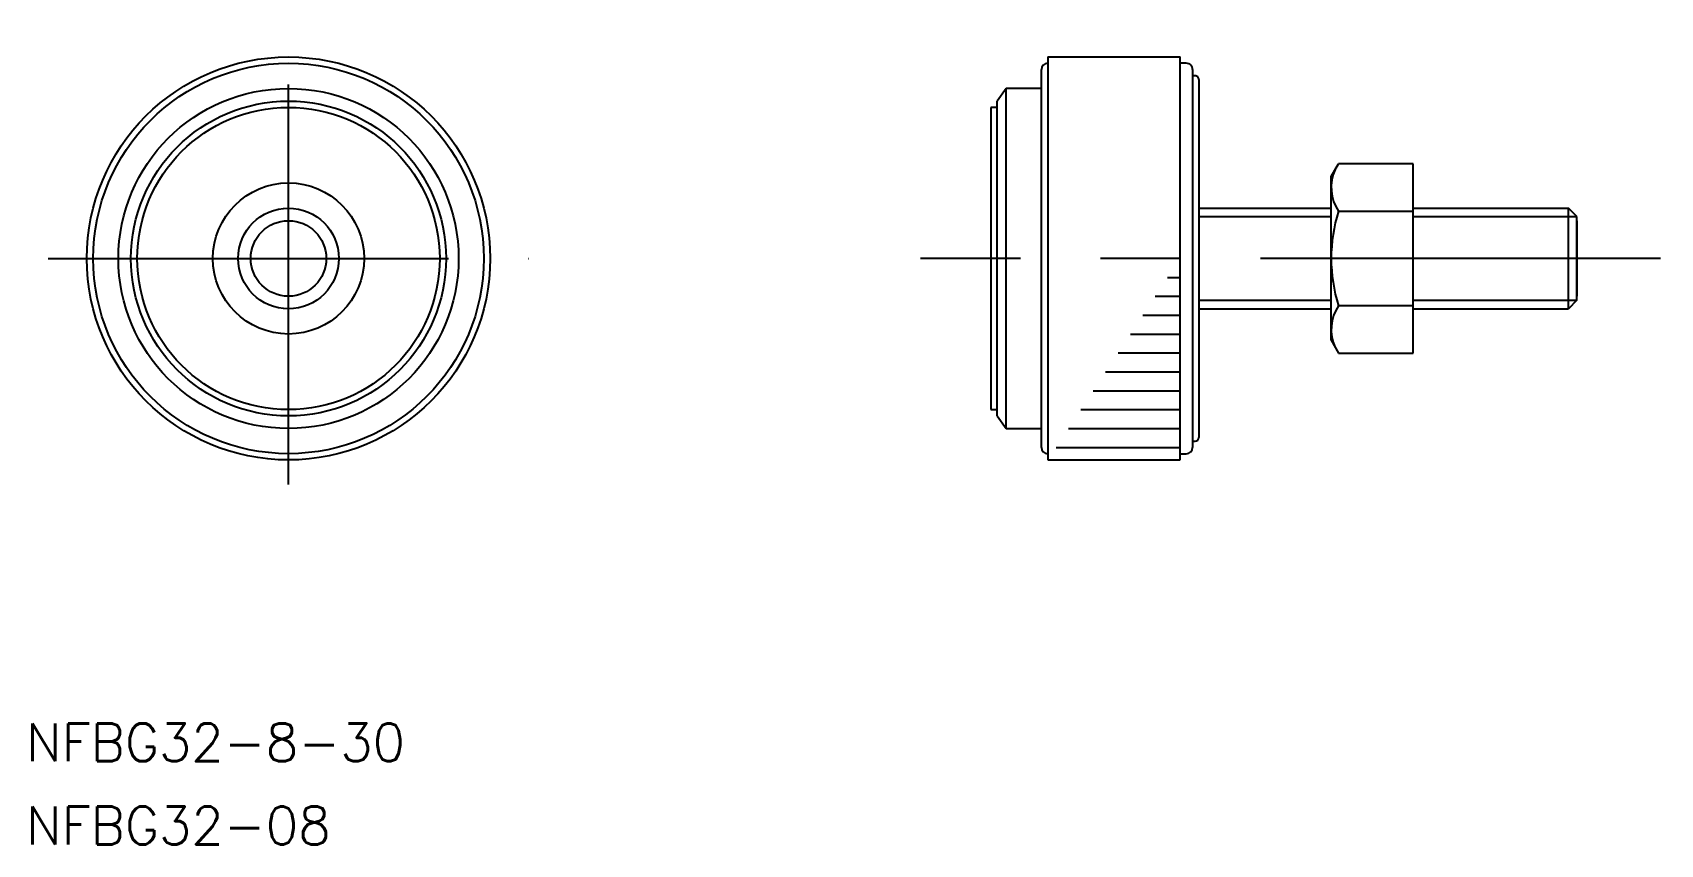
# Model space of a CAD drawing. Extents: x -20 to 109, y -47 to 18.
import ezdxf

# ---------------------------------------------------------------- set-up
doc = ezdxf.new("R2010")
doc.units = 0
doc.linetypes.add('CENTER', pattern=[50.8, 31.75, -6.35, 6.35, -6.35])
doc.layers.get('0').update_dxf_attribs({"linetype": 'CONTINUOUS'})
doc.layers.add('CENTER', color=1, linetype='CENTER')
doc.styles.get("Standard").update_dxf_attribs({"font": 'txt.shx', "height": 3, "bigfont": 'bigfont.shx'})

# ---------------------------------------------------------------- blocks, each defined once
blk = doc.blocks.new('*U11')
at = {"color": 7, "linetype": 'CONTINUOUS'}
blk.add_text('NFBG32-8-30', height=3, dxfattribs=at).set_placement((-20.83, -39.92))
blk = doc.blocks.new('*U12')
at = {"color": 7, "linetype": 'CONTINUOUS'}
blk.add_text('NFBG32-08', height=3, dxfattribs=at).set_placement((-20.83, -46.53))

msp = doc.modelspace()

# ---------------------------------------------------------------- linework, layer by layer
at = {"color": 7, "linetype": 'CONTINUOUS'}
for p, q in [((60.25, 16), (70.75, 16)), ((60.25, 16), (60.25, -16)), ((70.75, -16), (70.75, 16)), ((59.75, -15), (59.75, 15)), ((71.25, 15.5), (70.75, 15.5)), ((71.75, 15), (71.75, -15.01)), ((71.95, 14.5), (71.75, 14.5)), ((56.95, 13.5), (56.25, 12.5)), ((59.75, 13.5), (56.95, 13.5)), ((56.95, 0), (56.95, 13.5)), ((72.25, 14.2), (72.25, -14.21)), ((56.25, 12), (55.75, 12)), ((55.75, 12), (55.75, -12)), ((56.25, 0), (56.25, 12.5)), ((82.75, 6.5), (83.33, 7.51)), ((82.75, -6.5), (82.75, 6.5)), ((89.25, 7.51), (83.33, 7.51)), ((89.25, -7.51), (89.25, 7.51)), ((72.25, 4), (82.75, 4)), ((89.25, 4), (101.57, 4)), ((101.57, -4), (101.57, 4)), ((102.25, 3.32), (101.57, 4)), ((83.33, 3.75), (89.25, 3.75)), ((102.25, -3.32), (102.25, 3.32)), ((102.25, 3), (102.25, 0)), ((56.25, -12.5), (56.25, 0)), ((56.95, -13.5), (56.95, 0)), ((102.25, 0), (102.25, -3)), ((69.77, -1.5), (70.75, -1.5)), ((68.78, -3), (70.75, -3)), ((89.25, -3.75), (83.33, -3.75)), ((102.25, -3.32), (101.57, -4)), ((67.8, -4.5), (70.75, -4.5)), ((72.25, -4), (82.75, -4)), ((89.25, -4), (101.57, -4)), ((66.81, -6), (70.75, -6)), ((65.83, -7.5), (70.75, -7.5)), ((82.75, -6.5), (83.33, -7.51)), ((83.33, -7.51), (89.25, -7.51)), ((64.84, -9), (70.75, -9)), ((63.86, -10.5), (70.75, -10.5)), ((55.75, -12), (56.25, -12)), ((56.25, -12.5), (56.95, -13.5)), ((62.88, -12), (70.75, -12)), ((56.95, -13.5), (59.75, -13.5)), ((61.89, -13.5), (70.75, -13.5)), ((60.91, -15), (70.75, -15)), ((71.75, -14.51), (71.95, -14.51)), ((60.25, -16), (70.75, -16)), ((70.75, -15.51), (71.25, -15.51))]:
    msp.add_line(p, q, dxfattribs=at)
at = {"color": 3, "linetype": 'CONTINUOUS'}
for p, q in [((72.25, 3.32), (82.75, 3.32)), ((89.25, 3.32), (102.25, 3.32)), ((72.25, -3.32), (82.75, -3.32)), ((89.25, -3.32), (102.25, -3.32))]:
    msp.add_line(p, q, dxfattribs=at)
at = {"color": 7, "linetype": 'CONTINUOUS'}
for radius in [16, 15.5, 13.5, 12.5, 12, 6, 6, 4, 3]:
    msp.add_circle((0, 0), radius, dxfattribs=at)
for centre, radius, start, end in [((60.25, 15), 0.5, 90, 180), ((71.25, 15), 0.5, 0, 90.0001), ((71.95, 14.2), 0.3, 0, 90.0001), ((86.07, 5.63), 3.32, 154.3842, 214.3842), ((95.17, 0), 12.42, 162.412, 197.588), ((86.07, -5.63), 3.32, 145.6158, 205.6158), ((71.95, -14.21), 0.3, 270, 0), ((60.25, -15), 0.5, 180, 270), ((71.25, -15.01), 0.5, 270, 0)]:
    msp.add_arc(centre, radius, start, end, dxfattribs=at)
at = {"layer": 'CENTER', "color": 1, "linetype": 'CENTER'}
for p, q in [((0, -17.94), (0, 17.94)), ((-19.06, 0), (19.06, 0)), ((108.88, 0), (50.15, 0))]:
    msp.add_line(p, q, dxfattribs=at)

# ---------------------------------------------------------------- block references
at = {"color": 7, "linetype": 'CONTINUOUS'}
for name in ['*U11', '*U12']:
    msp.add_blockref(name, (0, 0), dxfattribs=at)

doc.saveas('drawing.dxf')
